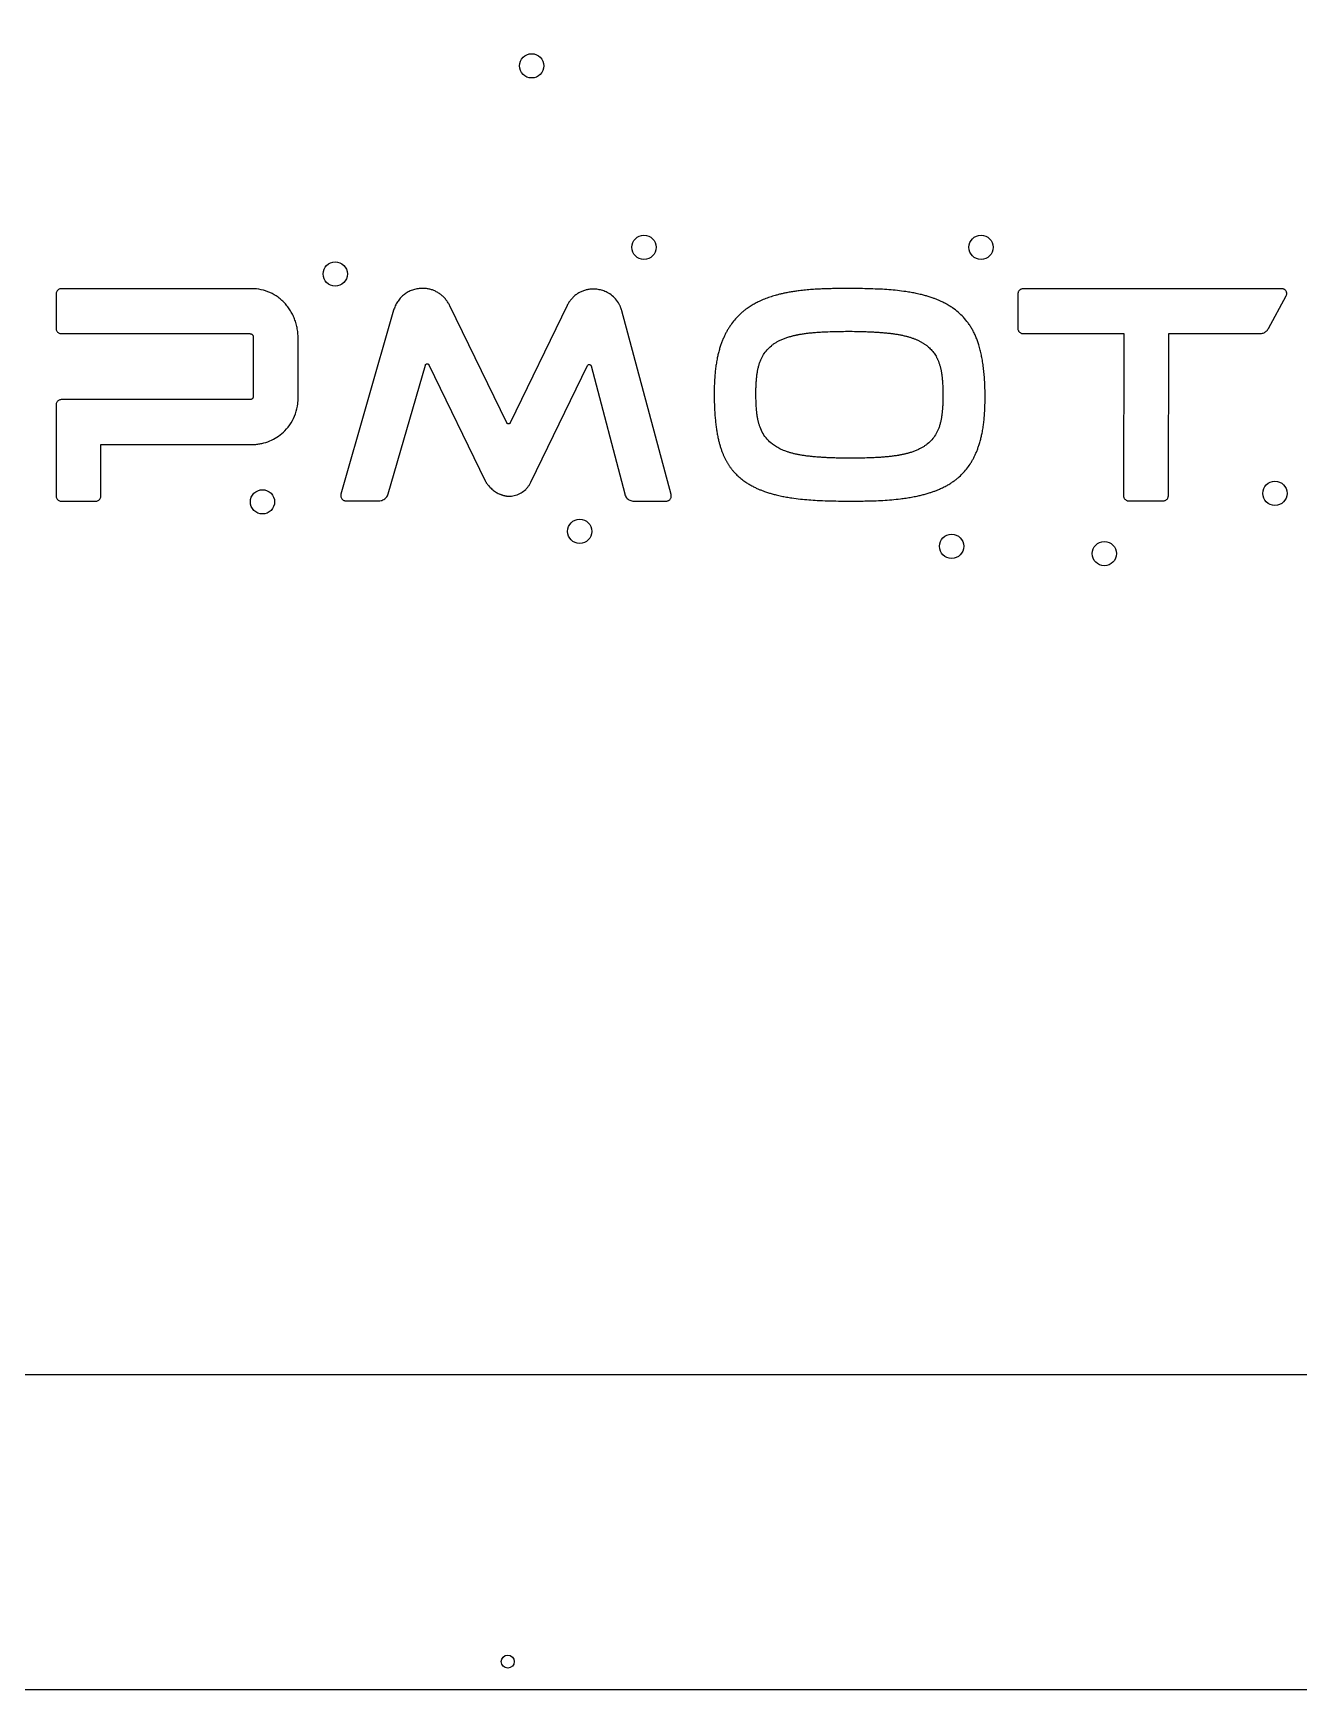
# Model space of a CAD drawing. Header units: millimetres. Extents: x 0 to 1807, y -528 to 906.
# Drawn here: x 335.6 to 648.7, y 0 to 410 of the extents above; entities that cross this region are included whole.
import ezdxf

# ---------------------------------------------------------------- set-up
doc = ezdxf.new("R2010")
doc.units = ezdxf.units.MM
for name, color, linetype in [('BEND_UP_90', 1, 'Continuous'), ('CUT', 7, 'Continuous'), ('CUTOUT_LOGO', 6, 'Continuous'), ('HOLES_D3.2', 3, 'Continuous'), ('MARK_D6_STUDS', 5, 'Continuous')]:
    doc.layers.add(name, color=color, linetype=linetype)

msp = doc.modelspace()

# ---------------------------------------------------------------- linework, layer by layer
at = {"layer": 'BEND_UP_90'}
msp.add_lwpolyline([(78, 828), (828, 828), (828, 78), (78, 78)], close=True, dxfattribs=at)
at = {"layer": 'CUT'}
msp.add_lwpolyline([(78, 906), (828, 906), (828, 826), (906, 826), (906, 80), (828, 80), (828, 0), (78, 0), (78, 80), (0, 80), (0, 826), (78, 826), (78, 906)], close=True, dxfattribs=at)
at = {"layer": 'CUTOUT_LOGO'}
for points in [[(342.173, 346.689), (342.011, 346.631), (341.86, 346.554), (341.722, 346.459), (341.598, 346.348), (341.488, 346.222), (341.395, 346.083), (341.32, 345.931), (341.265, 345.769), (341.231, 345.598), (341.221, 345.447), (341.221, 336.914), (341.231, 336.762), (341.265, 336.592), (341.32, 336.43), (341.395, 336.278), (341.488, 336.138), (341.598, 336.013), (341.722, 335.902), (341.861, 335.807), (342.012, 335.73), (342.173, 335.672), (342.343, 335.636), (342.499, 335.625), (389.234, 335.625), (389.291, 335.623), (389.336, 335.619), (389.38, 335.612), (389.423, 335.603), (389.466, 335.591), (389.508, 335.576), (389.549, 335.559), (389.589, 335.539), (389.628, 335.517), (389.665, 335.493), (389.701, 335.466), (389.74, 335.433), (389.754, 335.42), (389.772, 335.402), (389.789, 335.384), (389.806, 335.365), (389.822, 335.346), (389.838, 335.326), (389.853, 335.305), (389.868, 335.285), (389.882, 335.263), (389.895, 335.242), (389.908, 335.22), (389.921, 335.197), (389.934, 335.17), (389.947, 335.143), (389.959, 335.116), (389.97, 335.088), (389.981, 335.06), (389.991, 335.032), (390, 335.003), (390.008, 334.974), (390.016, 334.945), (390.023, 334.916), (390.025, 334.906), (389.999, 320.095), (389.998, 319.974), (389.988, 319.892), (389.968, 319.814), (389.94, 319.739), (389.904, 319.667), (389.86, 319.6), (389.809, 319.538), (389.752, 319.483), (389.688, 319.434), (389.619, 319.392), (389.544, 319.358), (389.446, 319.326), (389.443, 319.325), (389.427, 319.322), (389.41, 319.318), (389.393, 319.315), (389.376, 319.312), (389.359, 319.31), (389.342, 319.308), (389.325, 319.306), (389.308, 319.305), (389.291, 319.304), (389.273, 319.304), (389.252, 319.303), (342.498, 319.303), (342.341, 319.291), (342.171, 319.254), (342.01, 319.197), (341.859, 319.119), (341.721, 319.024), (341.597, 318.913), (341.487, 318.787), (341.394, 318.647), (341.32, 318.495), (341.264, 318.333), (341.231, 318.162), (341.221, 318.011), (341.221, 295.492), (341.232, 295.332), (341.269, 295.155), (341.328, 294.987), (341.407, 294.831), (341.504, 294.687), (341.619, 294.557), (341.749, 294.443), (341.893, 294.346), (342.05, 294.268), (342.218, 294.21), (342.395, 294.174), (342.553, 294.164), (351.015, 294.164), (351.176, 294.175), (351.353, 294.212), (351.52, 294.271), (351.677, 294.35), (351.821, 294.447), (351.951, 294.562), (352.066, 294.692), (352.163, 294.836), (352.242, 294.993), (352.301, 295.161), (352.337, 295.338), (352.348, 295.498), (352.348, 308.189), (389.65, 308.189), (389.901, 308.191), (390.155, 308.199), (390.409, 308.213), (390.663, 308.232), (390.916, 308.256), (391.168, 308.286), (391.42, 308.322), (391.671, 308.363), (391.921, 308.409), (392.17, 308.46), (392.418, 308.518), (392.669, 308.581), (393.151, 308.721), (393.629, 308.883), (394.098, 309.065), (394.558, 309.268), (395.009, 309.491), (395.448, 309.733), (395.877, 309.995), (396.294, 310.275), (396.698, 310.574), (397.089, 310.891), (397.467, 311.226), (397.831, 311.579), (398.264, 312.041), (398.67, 312.526), (399.048, 313.032), (399.396, 313.557), (399.713, 314.099), (400, 314.658), (400.256, 315.232), (400.479, 315.82), (400.67, 316.42), (400.827, 317.031), (400.951, 317.653), (401.038, 318.274), (401.052, 318.409), (401.065, 318.535), (401.076, 318.662), (401.086, 318.789), (401.095, 318.916), (401.102, 319.042), (401.109, 319.169), (401.114, 319.297), (401.118, 319.424), (401.121, 319.551), (401.122, 319.678), (401.123, 319.803), (401.123, 334.849), (401.108, 335.181), (401.087, 335.505), (401.057, 335.829), (401.02, 336.151), (400.975, 336.473), (400.922, 336.793), (400.862, 337.112), (400.794, 337.429), (400.718, 337.745), (400.635, 338.059), (400.544, 338.371), (400.446, 338.681), (400.343, 338.98), (400.232, 339.277), (400.114, 339.57), (399.989, 339.86), (399.856, 340.147), (399.717, 340.43), (399.57, 340.71), (399.416, 340.986), (399.255, 341.258), (399.088, 341.526), (398.913, 341.79), (398.732, 342.05), (398.55, 342.295), (398.363, 342.535), (398.169, 342.77), (397.969, 342.999), (397.764, 343.223), (397.552, 343.441), (397.335, 343.654), (397.113, 343.861), (396.885, 344.062), (396.651, 344.257), (396.413, 344.447), (396.165, 344.633), (395.687, 344.961), (395.19, 345.266), (394.679, 345.542), (394.155, 345.791), (393.62, 346.012), (393.074, 346.204), (392.519, 346.367), (391.956, 346.501), (391.386, 346.606), (390.809, 346.68), (390.228, 346.724), (389.655, 346.737), (342.499, 346.737), (342.343, 346.725), (342.173, 346.689)], [(481.079, 341.72), (481.04, 341.834), (481, 341.947), (480.958, 342.059), (480.914, 342.171), (480.868, 342.283), (480.821, 342.393), (480.772, 342.503), (480.718, 342.619), (480.545, 342.956), (480.352, 343.287), (480.141, 343.606), (479.914, 343.912), (479.671, 344.205), (479.413, 344.485), (479.139, 344.749), (478.852, 344.999), (478.551, 345.233), (478.237, 345.451), (477.91, 345.651), (477.576, 345.833), (477.309, 345.962), (477.04, 346.08), (476.767, 346.188), (476.49, 346.284), (476.209, 346.37), (475.926, 346.445), (475.64, 346.508), (475.351, 346.56), (475.061, 346.601), (474.768, 346.631), (474.475, 346.649), (474.182, 346.656), (473.956, 346.654), (473.732, 346.644), (473.508, 346.628), (473.285, 346.605), (473.063, 346.575), (472.842, 346.538), (472.622, 346.494), (472.404, 346.444), (472.187, 346.387), (471.972, 346.323), (471.759, 346.253), (471.547, 346.176), (471.339, 346.092), (471.135, 346.002), (470.934, 345.906), (470.736, 345.803), (470.542, 345.694), (470.352, 345.579), (470.165, 345.459), (469.982, 345.332), (469.803, 345.199), (469.629, 345.061), (469.458, 344.917), (469.292, 344.767), (469.13, 344.61), (468.973, 344.449), (468.821, 344.284), (468.675, 344.114), (468.533, 343.94), (468.397, 343.761), (468.267, 343.579), (468.142, 343.392), (468.023, 343.202), (467.91, 343.008), (467.803, 342.811), (467.704, 342.615), (453.599, 313.569), (453.57, 313.516), (453.546, 313.48), (453.518, 313.447), (453.488, 313.417), (453.455, 313.39), (453.42, 313.365), (453.383, 313.345), (453.344, 313.327), (453.304, 313.314), (453.262, 313.304), (453.219, 313.298), (453.172, 313.296), (453.123, 313.298), (453.08, 313.304), (453.037, 313.314), (452.996, 313.328), (452.956, 313.346), (452.918, 313.367), (452.883, 313.392), (452.849, 313.42), (452.819, 313.45), (452.791, 313.484), (452.766, 313.52), (452.737, 313.575), (438.688, 342.497), (438.586, 342.698), (438.477, 342.9), (438.362, 343.098), (438.242, 343.293), (438.116, 343.485), (437.984, 343.673), (437.848, 343.857), (437.706, 344.037), (437.559, 344.213), (437.407, 344.385), (437.25, 344.552), (437.087, 344.716), (436.927, 344.868), (436.762, 345.015), (436.594, 345.157), (436.421, 345.295), (436.245, 345.427), (436.065, 345.554), (435.882, 345.676), (435.695, 345.792), (435.504, 345.903), (435.311, 346.009), (435.114, 346.109), (434.914, 346.203), (434.723, 346.287), (434.53, 346.365), (434.334, 346.436), (434.136, 346.502), (433.937, 346.562), (433.736, 346.616), (433.533, 346.663), (433.329, 346.705), (433.123, 346.74), (432.916, 346.769), (432.709, 346.792), (432.502, 346.808), (432.219, 346.823), (431.931, 346.827), (431.645, 346.821), (431.358, 346.805), (431.073, 346.778), (430.789, 346.74), (430.507, 346.692), (430.226, 346.634), (429.948, 346.566), (429.672, 346.487), (429.399, 346.398), (429.127, 346.298), (428.864, 346.189), (428.607, 346.07), (428.355, 345.942), (428.109, 345.804), (427.868, 345.656), (427.634, 345.499), (427.405, 345.334), (427.184, 345.159), (426.969, 344.976), (426.761, 344.784), (426.56, 344.584), (426.366, 344.375), (426.181, 344.156), (426.006, 343.933), (425.84, 343.704), (425.682, 343.469), (425.534, 343.229), (425.394, 342.983), (425.264, 342.733), (425.143, 342.477), (425.031, 342.218), (424.929, 341.954), (424.837, 341.686), (424.757, 341.422), (411.732, 295.889), (411.7, 295.74), (411.687, 295.569), (411.695, 295.4), (411.725, 295.235), (411.775, 295.077), (411.844, 294.928), (411.932, 294.788), (412.036, 294.659), (412.157, 294.544), (412.294, 294.444), (412.445, 294.361), (412.591, 294.304), (412.642, 294.289), (412.673, 294.281), (412.705, 294.273), (412.737, 294.266), (412.769, 294.26), (412.801, 294.255), (412.834, 294.25), (412.867, 294.247), (412.9, 294.244), (412.933, 294.242), (412.967, 294.241), (412.994, 294.24), (421.134, 294.24), (421.379, 294.254), (421.636, 294.297), (421.885, 294.366), (422.122, 294.462), (422.347, 294.581), (422.558, 294.723), (422.752, 294.887), (422.928, 295.071), (423.084, 295.273), (423.219, 295.493), (423.331, 295.729), (423.41, 295.959), (432.599, 327.82), (432.622, 327.885), (432.644, 327.931), (432.671, 327.974), (432.702, 328.014), (432.736, 328.05), (432.775, 328.082), (432.816, 328.11), (432.86, 328.133), (432.907, 328.152), (432.955, 328.166), (433.005, 328.175), (433.062, 328.179), (433.107, 328.177), (433.15, 328.172), (433.193, 328.162), (433.233, 328.149), (433.273, 328.132), (433.31, 328.111), (433.346, 328.087), (433.379, 328.06), (433.409, 328.029), (433.437, 327.996), (433.462, 327.96), (433.491, 327.907), (447.441, 299.19), (447.497, 299.079), (447.556, 298.968), (447.618, 298.859), (447.682, 298.751), (447.749, 298.645), (447.817, 298.54), (447.888, 298.437), (447.961, 298.335), (448.037, 298.235), (448.115, 298.136), (448.194, 298.039), (448.276, 297.945), (448.457, 297.742), (448.649, 297.543), (448.848, 297.35), (449.053, 297.165), (449.265, 296.988), (449.483, 296.818), (449.706, 296.656), (449.935, 296.502), (450.17, 296.356), (450.41, 296.218), (450.655, 296.089), (450.902, 295.97), (451.015, 295.919), (451.126, 295.871), (451.238, 295.826), (451.351, 295.782), (451.465, 295.741), (451.579, 295.702), (451.695, 295.665), (451.81, 295.631), (451.927, 295.598), (452.044, 295.568), (452.162, 295.54), (452.279, 295.514), (452.379, 295.494), (452.482, 295.475), (452.585, 295.459), (452.688, 295.445), (452.791, 295.434), (452.895, 295.424), (452.999, 295.417), (453.103, 295.413), (453.207, 295.41), (453.311, 295.41), (453.415, 295.413), (453.522, 295.417), (453.877, 295.443), (454.239, 295.492), (454.596, 295.562), (454.947, 295.653), (455.292, 295.765), (455.629, 295.897), (455.957, 296.049), (456.276, 296.221), (456.585, 296.412), (456.882, 296.621), (457.168, 296.849), (457.437, 297.091), (457.572, 297.226), (457.699, 297.36), (457.822, 297.497), (457.941, 297.637), (458.055, 297.781), (458.165, 297.929), (458.271, 298.079), (458.373, 298.233), (458.469, 298.389), (458.562, 298.548), (458.65, 298.71), (458.73, 298.871), (472.71, 327.711), (472.75, 327.783), (472.784, 327.829), (472.822, 327.87), (472.865, 327.906), (472.912, 327.936), (472.962, 327.96), (473.014, 327.979), (473.069, 327.991), (473.124, 327.996), (473.18, 327.995), (473.236, 327.987), (473.301, 327.969), (473.332, 327.957), (473.367, 327.94), (473.399, 327.921), (473.43, 327.899), (473.459, 327.874), (473.486, 327.848), (473.51, 327.819), (473.533, 327.788), (473.552, 327.755), (473.569, 327.721), (473.583, 327.685), (473.599, 327.632), (481.92, 295.949), (481.996, 295.711), (482.105, 295.469), (482.238, 295.243), (482.394, 295.034), (482.571, 294.845), (482.766, 294.676), (482.978, 294.529), (483.206, 294.405), (483.447, 294.306), (483.699, 294.233), (483.961, 294.188), (484.211, 294.174), (492.172, 294.174), (492.323, 294.184), (492.489, 294.218), (492.647, 294.272), (492.795, 294.345), (492.932, 294.435), (493.055, 294.541), (493.165, 294.661), (493.26, 294.795), (493.338, 294.94), (493.397, 295.097), (493.437, 295.261), (493.452, 295.41), (493.454, 295.457), (493.455, 295.49), (493.454, 295.524), (493.453, 295.557), (493.451, 295.591), (493.448, 295.624), (493.444, 295.657), (493.44, 295.69), (493.434, 295.723), (493.428, 295.755), (493.421, 295.788), (493.413, 295.818), (481.214, 341.263), (481.184, 341.375), (481.151, 341.49), (481.116, 341.605), (481.079, 341.72)], [(562.198, 342.554), (561.984, 342.683), (561.769, 342.809), (561.553, 342.932), (561.335, 343.052), (561.115, 343.17), (560.893, 343.284), (560.67, 343.396), (560.447, 343.504), (560.264, 343.59), (560.081, 343.674), (559.897, 343.756), (559.713, 343.837), (559.528, 343.917), (559.342, 343.994), (559.156, 344.07), (558.969, 344.145), (558.781, 344.218), (558.593, 344.289), (558.404, 344.359), (558.214, 344.427), (557.98, 344.508), (557.745, 344.588), (557.51, 344.666), (557.274, 344.742), (557.037, 344.815), (556.8, 344.887), (556.562, 344.957), (556.323, 345.025), (556.084, 345.091), (555.844, 345.155), (555.604, 345.217), (555.363, 345.277), (555.043, 345.353), (554.723, 345.427), (554.402, 345.499), (554.081, 345.568), (553.759, 345.634), (553.437, 345.698), (553.114, 345.759), (552.79, 345.817), (552.467, 345.874), (552.142, 345.927), (551.818, 345.978), (551.492, 346.026), (550.969, 346.1), (550.445, 346.168), (549.921, 346.233), (549.396, 346.294), (548.871, 346.35), (548.345, 346.402), (547.819, 346.45), (547.292, 346.493), (546.766, 346.532), (546.239, 346.567), (545.711, 346.598), (545.184, 346.624), (544.549, 346.652), (543.916, 346.677), (543.283, 346.701), (542.649, 346.723), (542.016, 346.742), (541.382, 346.76), (540.749, 346.776), (540.115, 346.789), (539.481, 346.801), (538.847, 346.811), (538.214, 346.818), (537.581, 346.824), (537.537, 346.824), (537.493, 346.825), (537.448, 346.825), (537.404, 346.825), (537.359, 346.826), (537.315, 346.826), (537.27, 346.826), (537.226, 346.826), (537.181, 346.826), (537.137, 346.825), (537.092, 346.825), (537.047, 346.825), (536.711, 346.821), (536.377, 346.817), (536.042, 346.813), (535.707, 346.808), (535.372, 346.803), (535.037, 346.797), (534.703, 346.791), (534.368, 346.785), (534.033, 346.778), (533.698, 346.771), (533.364, 346.764), (533.029, 346.756), (532.767, 346.749), (532.504, 346.743), (532.241, 346.735), (531.979, 346.727), (531.716, 346.719), (531.453, 346.71), (531.19, 346.701), (530.928, 346.691), (530.665, 346.681), (530.402, 346.67), (530.14, 346.659), (529.877, 346.647), (529.478, 346.628), (529.079, 346.606), (528.68, 346.581), (528.281, 346.554), (527.882, 346.524), (527.484, 346.491), (527.085, 346.456), (526.687, 346.418), (526.289, 346.377), (525.892, 346.334), (525.494, 346.288), (525.098, 346.239), (524.819, 346.204), (524.54, 346.167), (524.261, 346.128), (523.982, 346.087), (523.704, 346.045), (523.426, 346.001), (523.148, 345.955), (522.87, 345.907), (522.593, 345.858), (522.316, 345.808), (522.039, 345.755), (521.762, 345.701), (521.543, 345.657), (521.325, 345.611), (521.106, 345.563), (520.888, 345.515), (520.671, 345.465), (520.454, 345.413), (520.237, 345.36), (520.02, 345.306), (519.804, 345.25), (519.588, 345.193), (519.372, 345.135), (519.157, 345.075), (518.822, 344.979), (518.486, 344.877), (518.151, 344.772), (517.818, 344.661), (517.486, 344.546), (517.157, 344.426), (516.828, 344.302), (516.502, 344.173), (516.177, 344.04), (515.854, 343.902), (515.533, 343.76), (515.214, 343.613), (514.956, 343.49), (514.7, 343.362), (514.446, 343.232), (514.195, 343.097), (513.945, 342.959), (513.697, 342.817), (513.452, 342.672), (513.209, 342.523), (512.967, 342.37), (512.728, 342.214), (512.492, 342.054), (512.258, 341.892), (512.15, 341.814), (512.043, 341.737), (511.938, 341.659), (511.833, 341.58), (511.729, 341.501), (511.625, 341.421), (511.522, 341.34), (511.419, 341.258), (511.317, 341.175), (511.216, 341.092), (511.116, 341.008), (511.014, 340.921), (510.723, 340.668), (510.436, 340.405), (510.156, 340.136), (509.882, 339.86), (509.615, 339.578), (509.355, 339.29), (509.101, 338.996), (508.855, 338.696), (508.615, 338.39), (508.383, 338.078), (508.158, 337.761), (507.943, 337.441), (507.828, 337.265), (507.715, 337.089), (507.605, 336.912), (507.497, 336.733), (507.39, 336.553), (507.286, 336.372), (507.184, 336.19), (507.084, 336.006), (506.986, 335.822), (506.89, 335.636), (506.796, 335.45), (506.704, 335.262), (506.604, 335.052), (506.508, 334.842), (506.413, 334.632), (506.321, 334.42), (506.231, 334.207), (506.143, 333.994), (506.057, 333.779), (505.974, 333.564), (505.893, 333.348), (505.814, 333.131), (505.737, 332.913), (505.663, 332.695), (505.58, 332.443), (505.499, 332.189), (505.42, 331.934), (505.345, 331.679), (505.271, 331.423), (505.201, 331.167), (505.133, 330.909), (505.067, 330.651), (505.005, 330.392), (504.945, 330.133), (504.887, 329.873), (504.832, 329.612), (504.77, 329.297), (504.71, 328.982), (504.654, 328.667), (504.6, 328.351), (504.55, 328.034), (504.502, 327.717), (504.458, 327.4), (504.416, 327.082), (504.378, 326.764), (504.343, 326.446), (504.31, 326.127), (504.281, 325.808), (504.249, 325.429), (504.221, 325.05), (504.194, 324.671), (504.17, 324.292), (504.149, 323.913), (504.13, 323.534), (504.114, 323.155), (504.1, 322.775), (504.089, 322.396), (504.08, 322.016), (504.074, 321.636), (504.07, 321.258), (504.067, 320.874), (504.066, 320.489), (504.067, 320.103), (504.071, 319.718), (504.076, 319.333), (504.084, 318.948), (504.093, 318.563), (504.105, 318.178), (504.119, 317.793), (504.135, 317.408), (504.153, 317.023), (504.173, 316.638), (504.192, 316.305), (504.213, 315.972), (504.236, 315.638), (504.262, 315.305), (504.29, 314.973), (504.319, 314.64), (504.351, 314.307), (504.386, 313.975), (504.422, 313.643), (504.46, 313.311), (504.501, 312.98), (504.543, 312.649), (504.58, 312.377), (504.619, 312.105), (504.66, 311.834), (504.703, 311.563), (504.748, 311.292), (504.795, 311.022), (504.844, 310.752), (504.896, 310.482), (504.949, 310.213), (505.004, 309.944), (505.062, 309.676), (505.121, 309.408), (505.171, 309.192), (505.223, 308.976), (505.276, 308.761), (505.332, 308.546), (505.39, 308.332), (505.45, 308.118), (505.512, 307.905), (505.576, 307.692), (505.642, 307.48), (505.71, 307.269), (505.78, 307.058), (505.852, 306.847), (505.914, 306.672), (505.978, 306.498), (506.044, 306.324), (506.111, 306.152), (506.18, 305.98), (506.251, 305.808), (506.324, 305.637), (506.398, 305.467), (506.474, 305.298), (506.552, 305.13), (506.631, 304.962), (506.712, 304.796), (506.785, 304.648), (506.86, 304.5), (506.937, 304.353), (507.015, 304.207), (507.095, 304.061), (507.177, 303.916), (507.259, 303.773), (507.344, 303.63), (507.429, 303.488), (507.516, 303.346), (507.605, 303.206), (507.696, 303.066), (507.783, 302.934), (507.872, 302.803), (507.963, 302.673), (508.055, 302.545), (508.148, 302.417), (508.243, 302.29), (508.339, 302.165), (508.436, 302.04), (508.535, 301.916), (508.635, 301.794), (508.737, 301.673), (508.841, 301.551), (509.05, 301.315), (509.265, 301.083), (509.485, 300.855), (509.709, 300.632), (509.938, 300.414), (510.171, 300.201), (510.409, 299.993), (510.651, 299.79), (510.897, 299.591), (511.148, 299.398), (511.402, 299.211), (511.659, 299.029), (511.869, 298.886), (512.079, 298.747), (512.291, 298.611), (512.505, 298.477), (512.72, 298.346), (512.938, 298.219), (513.157, 298.094), (513.377, 297.972), (513.6, 297.853), (513.824, 297.737), (514.049, 297.624), (514.275, 297.514), (514.46, 297.427), (514.644, 297.342), (514.829, 297.259), (515.015, 297.177), (515.202, 297.097), (515.389, 297.018), (515.577, 296.942), (515.766, 296.866), (515.955, 296.793), (516.145, 296.721), (516.335, 296.65), (516.526, 296.582), (516.763, 296.499), (516.999, 296.419), (517.236, 296.34), (517.474, 296.264), (517.712, 296.189), (517.952, 296.117), (518.191, 296.046), (518.431, 295.978), (518.672, 295.911), (518.914, 295.847), (519.155, 295.784), (519.398, 295.724), (519.72, 295.647), (520.042, 295.572), (520.365, 295.5), (520.688, 295.431), (521.012, 295.364), (521.336, 295.3), (521.661, 295.238), (521.986, 295.179), (522.311, 295.123), (522.638, 295.069), (522.964, 295.018), (523.291, 294.969), (523.814, 294.896), (524.336, 294.827), (524.86, 294.763), (525.383, 294.703), (525.908, 294.647), (526.432, 294.595), (526.957, 294.547), (527.482, 294.504), (528.008, 294.465), (528.534, 294.43), (529.06, 294.4), (529.587, 294.373), (530.238, 294.345), (530.889, 294.319), (531.54, 294.295), (532.191, 294.274), (532.842, 294.254), (533.493, 294.237), (534.144, 294.222), (534.795, 294.209), (535.446, 294.198), (536.097, 294.189), (536.749, 294.183), (537.399, 294.179), (537.535, 294.178), (537.672, 294.178), (537.808, 294.177), (537.944, 294.177), (538.08, 294.178), (538.216, 294.178), (538.353, 294.179), (538.489, 294.18), (538.625, 294.181), (538.761, 294.182), (538.898, 294.184), (539.032, 294.186), (539.41, 294.19), (539.791, 294.194), (540.172, 294.199), (540.553, 294.204), (540.933, 294.21), (541.314, 294.217), (541.695, 294.224), (542.075, 294.232), (542.456, 294.241), (542.837, 294.25), (543.217, 294.26), (543.6, 294.27), (544.148, 294.289), (544.696, 294.311), (545.245, 294.337), (545.793, 294.368), (546.341, 294.402), (546.888, 294.441), (547.436, 294.484), (547.982, 294.53), (548.529, 294.581), (549.075, 294.636), (549.621, 294.695), (550.167, 294.758), (550.51, 294.8), (550.852, 294.845), (551.195, 294.892), (551.537, 294.942), (551.878, 294.995), (552.219, 295.05), (552.56, 295.107), (552.9, 295.167), (553.24, 295.229), (553.579, 295.294), (553.918, 295.362), (554.257, 295.432), (554.511, 295.486), (554.765, 295.543), (555.019, 295.602), (555.272, 295.662), (555.524, 295.725), (555.776, 295.789), (556.027, 295.856), (556.278, 295.924), (556.529, 295.994), (556.778, 296.067), (557.028, 296.141), (557.277, 296.217), (557.475, 296.28), (557.673, 296.344), (557.869, 296.409), (558.066, 296.476), (558.262, 296.545), (558.457, 296.615), (558.652, 296.687), (558.846, 296.761), (559.039, 296.836), (559.232, 296.912), (559.425, 296.99), (559.616, 297.07), (559.849, 297.169), (560.083, 297.271), (560.315, 297.377), (560.546, 297.486), (560.775, 297.597), (561.003, 297.712), (561.229, 297.829), (561.454, 297.95), (561.677, 298.073), (561.899, 298.199), (562.119, 298.328), (562.337, 298.459), (562.519, 298.573), (562.7, 298.688), (562.879, 298.806), (563.057, 298.926), (563.233, 299.049), (563.407, 299.174), (563.58, 299.301), (563.751, 299.431), (563.92, 299.563), (564.087, 299.697), (564.253, 299.834), (564.418, 299.973), (564.699, 300.22), (564.976, 300.474), (565.247, 300.735), (565.511, 301.002), (565.768, 301.276), (566.019, 301.555), (566.263, 301.841), (566.5, 302.132), (566.731, 302.429), (566.954, 302.731), (567.17, 303.039), (567.377, 303.35), (567.487, 303.521), (567.595, 303.692), (567.701, 303.864), (567.805, 304.038), (567.906, 304.213), (568.006, 304.389), (568.104, 304.566), (568.2, 304.744), (568.294, 304.923), (568.385, 305.104), (568.475, 305.285), (568.563, 305.468), (568.658, 305.673), (568.75, 305.878), (568.841, 306.084), (568.929, 306.291), (569.016, 306.499), (569.1, 306.707), (569.181, 306.917), (569.261, 307.128), (569.338, 307.339), (569.414, 307.551), (569.486, 307.764), (569.557, 307.977), (569.637, 308.227), (569.715, 308.478), (569.791, 308.73), (569.863, 308.983), (569.934, 309.236), (570.002, 309.49), (570.067, 309.745), (570.129, 310), (570.189, 310.256), (570.247, 310.513), (570.302, 310.77), (570.354, 311.028), (570.415, 311.347), (570.473, 311.666), (570.528, 311.985), (570.58, 312.305), (570.629, 312.625), (570.675, 312.946), (570.718, 313.267), (570.758, 313.588), (570.796, 313.91), (570.83, 314.232), (570.861, 314.555), (570.889, 314.877), (570.921, 315.271), (570.949, 315.665), (570.976, 316.059), (570.999, 316.453), (571.02, 316.847), (571.038, 317.241), (571.054, 317.636), (571.067, 318.03), (571.078, 318.425), (571.086, 318.819), (571.091, 319.214), (571.094, 319.608), (571.095, 320.021), (571.094, 320.435), (571.091, 320.849), (571.084, 321.262), (571.075, 321.676), (571.064, 322.09), (571.05, 322.504), (571.033, 322.917), (571.014, 323.331), (570.992, 323.744), (570.968, 324.157), (570.941, 324.571), (570.914, 324.945), (570.884, 325.321), (570.851, 325.695), (570.815, 326.07), (570.776, 326.444), (570.734, 326.818), (570.689, 327.191), (570.641, 327.565), (570.59, 327.937), (570.536, 328.31), (570.479, 328.682), (570.419, 329.053), (570.365, 329.37), (570.308, 329.688), (570.247, 330.006), (570.183, 330.322), (570.116, 330.638), (570.045, 330.953), (569.972, 331.267), (569.894, 331.581), (569.814, 331.894), (569.73, 332.206), (569.643, 332.517), (569.553, 332.828), (569.474, 333.087), (569.391, 333.345), (569.304, 333.602), (569.215, 333.858), (569.121, 334.112), (569.024, 334.365), (568.923, 334.617), (568.819, 334.867), (568.712, 335.116), (568.601, 335.364), (568.486, 335.609), (568.367, 335.855), (568.259, 336.069), (568.148, 336.28), (568.035, 336.49), (567.918, 336.697), (567.798, 336.904), (567.675, 337.108), (567.549, 337.31), (567.42, 337.511), (567.288, 337.709), (567.153, 337.906), (567.015, 338.101), (566.874, 338.294), (566.606, 338.649), (566.325, 338.999), (566.035, 339.34), (565.736, 339.673), (565.428, 339.998), (565.111, 340.313), (564.785, 340.62), (564.45, 340.917), (564.107, 341.205), (563.757, 341.484), (563.398, 341.752), (563.034, 342.009), (562.827, 342.15), (562.619, 342.287), (562.409, 342.422), (562.198, 342.554)], [(579.272, 336.526), (579.322, 336.398), (579.384, 336.278), (579.459, 336.165), (579.544, 336.06), (579.641, 335.965), (579.747, 335.879), (579.863, 335.805), (579.987, 335.742), (580.104, 335.698), (580.15, 335.684), (580.183, 335.675), (580.216, 335.667), (580.249, 335.66), (580.282, 335.653), (580.316, 335.648), (580.349, 335.643), (580.383, 335.639), (580.416, 335.636), (580.45, 335.634), (580.483, 335.633), (580.513, 335.632), (605.436, 335.632), (605.342, 295.537), (605.348, 295.413), (605.371, 295.27), (605.409, 295.133), (605.461, 295.002), (605.526, 294.877), (605.604, 294.761), (605.694, 294.654), (605.796, 294.557), (605.908, 294.471), (606.03, 294.396), (606.16, 294.335), (606.285, 294.293), (606.331, 294.281), (606.36, 294.275), (606.389, 294.268), (606.419, 294.263), (606.448, 294.258), (606.477, 294.254), (606.506, 294.25), (606.536, 294.247), (606.565, 294.245), (606.594, 294.244), (606.623, 294.243), (606.649, 294.242), (615.162, 294.242), (615.284, 294.249), (615.421, 294.271), (615.554, 294.308), (615.681, 294.357), (615.801, 294.42), (615.915, 294.494), (616.019, 294.58), (616.115, 294.676), (616.2, 294.782), (616.275, 294.898), (616.338, 295.022), (616.382, 295.14), (616.396, 295.187), (616.405, 295.219), (616.413, 295.252), (616.42, 295.285), (616.426, 295.318), (616.432, 295.351), (616.437, 295.384), (616.44, 295.418), (616.443, 295.452), (616.446, 295.486), (616.447, 295.52), (616.447, 295.548), (616.55, 335.632), (639.098, 335.632), (639.3, 335.642), (639.514, 335.671), (639.723, 335.719), (639.926, 335.786), (640.121, 335.869), (640.307, 335.969), (640.485, 336.085), (640.651, 336.217), (640.806, 336.363), (640.948, 336.524), (641.076, 336.698), (641.181, 336.871), (645.597, 345.008), (645.652, 345.129), (645.695, 345.271), (645.72, 345.416), (645.727, 345.561), (645.716, 345.704), (645.689, 345.844), (645.644, 345.981), (645.584, 346.111), (645.507, 346.234), (645.415, 346.348), (645.308, 346.451), (645.199, 346.532), (645.14, 346.569), (645.089, 346.597), (645.038, 346.622), (644.986, 346.645), (644.932, 346.665), (644.878, 346.683), (644.823, 346.698), (644.767, 346.71), (644.71, 346.719), (644.653, 346.726), (644.596, 346.73), (644.549, 346.73), (580.499, 346.73), (580.377, 346.724), (580.239, 346.702), (580.106, 346.666), (579.978, 346.616), (579.857, 346.554), (579.744, 346.479), (579.638, 346.394), (579.542, 346.298), (579.456, 346.191), (579.381, 346.076), (579.317, 345.951), (579.272, 345.833), (579.258, 345.786), (579.249, 345.754), (579.241, 345.721), (579.234, 345.688), (579.227, 345.655), (579.222, 345.622), (579.217, 345.588), (579.213, 345.555), (579.21, 345.521), (579.208, 345.487), (579.207, 345.453), (579.206, 345.424), (579.206, 336.917), (579.213, 336.796), (579.235, 336.658), (579.272, 336.526)], [(560.018, 313.48), (559.962, 313.276), (559.904, 313.073), (559.841, 312.87), (559.775, 312.669), (559.705, 312.47), (559.632, 312.271), (559.555, 312.074), (559.476, 311.881), (559.324, 311.54), (559.16, 311.209), (558.983, 310.885), (558.794, 310.57), (558.592, 310.262), (558.378, 309.963), (558.152, 309.673), (557.915, 309.392), (557.666, 309.12), (557.406, 308.859), (557.136, 308.607), (556.851, 308.364), (556.714, 308.253), (556.572, 308.143), (556.428, 308.035), (556.282, 307.93), (556.134, 307.828), (555.984, 307.728), (555.833, 307.631), (555.68, 307.537), (555.525, 307.446), (555.368, 307.357), (555.21, 307.271), (555.048, 307.188), (554.847, 307.086), (554.644, 306.989), (554.441, 306.894), (554.236, 306.803), (554.03, 306.715), (553.822, 306.63), (553.613, 306.549), (553.403, 306.47), (553.192, 306.395), (552.979, 306.323), (552.766, 306.255), (552.549, 306.189), (552.42, 306.151), (552.289, 306.114), (552.158, 306.077), (552.027, 306.041), (551.896, 306.006), (551.764, 305.971), (551.632, 305.938), (551.501, 305.905), (551.369, 305.873), (551.236, 305.841), (551.104, 305.811), (550.97, 305.781), (550.836, 305.751), (550.703, 305.722), (550.569, 305.694), (550.435, 305.666), (550.302, 305.639), (550.168, 305.612), (550.034, 305.586), (549.899, 305.56), (549.765, 305.536), (549.631, 305.511), (549.496, 305.488), (549.363, 305.465), (549.119, 305.425), (548.874, 305.388), (548.629, 305.351), (548.384, 305.317), (548.138, 305.285), (547.893, 305.254), (547.647, 305.225), (547.4, 305.198), (547.154, 305.173), (546.907, 305.15), (546.66, 305.128), (546.41, 305.108), (546.105, 305.083), (545.802, 305.059), (545.498, 305.036), (545.195, 305.015), (544.892, 304.995), (544.588, 304.976), (544.284, 304.958), (543.981, 304.941), (543.677, 304.926), (543.373, 304.912), (543.069, 304.899), (542.766, 304.887), (542.294, 304.872), (541.822, 304.858), (541.349, 304.845), (540.876, 304.834), (540.403, 304.825), (539.93, 304.816), (539.457, 304.809), (538.984, 304.804), (538.511, 304.8), (538.038, 304.798), (537.565, 304.797), (537.093, 304.797), (537.019, 304.798), (536.944, 304.798), (536.869, 304.799), (536.793, 304.799), (536.718, 304.8), (536.643, 304.801), (536.567, 304.802), (536.492, 304.802), (536.417, 304.803), (536.341, 304.804), (536.266, 304.805), (536.192, 304.807), (535.868, 304.813), (535.544, 304.82), (535.22, 304.827), (534.896, 304.835), (534.572, 304.844), (534.247, 304.853), (533.923, 304.863), (533.599, 304.874), (533.275, 304.885), (532.951, 304.897), (532.627, 304.909), (532.304, 304.922), (532.044, 304.934), (531.783, 304.946), (531.522, 304.96), (531.261, 304.974), (531.001, 304.99), (530.74, 305.006), (530.479, 305.023), (530.218, 305.041), (529.958, 305.06), (529.697, 305.08), (529.437, 305.1), (529.175, 305.122), (528.956, 305.14), (528.738, 305.159), (528.52, 305.179), (528.303, 305.2), (528.085, 305.222), (527.868, 305.245), (527.65, 305.27), (527.433, 305.295), (527.216, 305.321), (526.999, 305.349), (526.782, 305.377), (526.566, 305.407), (526.348, 305.438), (526.131, 305.47), (525.914, 305.504), (525.697, 305.539), (525.481, 305.576), (525.265, 305.615), (525.049, 305.655), (524.833, 305.696), (524.618, 305.739), (524.403, 305.784), (524.188, 305.83), (523.976, 305.877), (523.793, 305.92), (523.611, 305.965), (523.429, 306.011), (523.247, 306.06), (523.066, 306.11), (522.886, 306.162), (522.706, 306.216), (522.526, 306.272), (522.347, 306.329), (522.169, 306.388), (521.991, 306.45), (521.814, 306.512), (521.509, 306.624), (521.212, 306.741), (520.919, 306.866), (520.629, 306.999), (520.343, 307.138), (520.061, 307.286), (519.782, 307.44), (519.508, 307.602), (519.238, 307.771), (518.972, 307.948), (518.711, 308.131), (518.459, 308.318), (518.118, 308.594), (517.792, 308.884), (517.48, 309.189), (517.184, 309.507), (516.904, 309.839), (516.639, 310.183), (516.391, 310.54), (516.16, 310.907), (515.946, 311.286), (515.75, 311.675), (515.572, 312.073), (515.41, 312.488), (515.353, 312.647), (515.297, 312.811), (515.242, 312.976), (515.19, 313.141), (515.14, 313.307), (515.092, 313.474), (515.047, 313.642), (515.003, 313.81), (514.962, 313.978), (514.923, 314.147), (514.887, 314.317), (514.852, 314.489), (514.832, 314.592), (514.812, 314.696), (514.793, 314.8), (514.775, 314.904), (514.757, 315.008), (514.74, 315.112), (514.724, 315.216), (514.708, 315.321), (514.693, 315.425), (514.679, 315.529), (514.665, 315.634), (514.651, 315.739), (514.636, 315.866), (514.621, 315.993), (514.607, 316.12), (514.594, 316.247), (514.581, 316.375), (514.568, 316.502), (514.557, 316.63), (514.545, 316.758), (514.535, 316.885), (514.525, 317.013), (514.515, 317.141), (514.507, 317.268), (514.487, 317.581), (514.469, 317.895), (514.453, 318.209), (514.439, 318.523), (514.426, 318.837), (514.416, 319.151), (514.407, 319.465), (514.4, 319.779), (514.394, 320.093), (514.391, 320.407), (514.389, 320.721), (514.389, 321.036), (514.391, 321.303), (514.394, 321.569), (514.399, 321.835), (514.405, 322.102), (514.414, 322.368), (514.425, 322.634), (514.437, 322.9), (514.451, 323.166), (514.467, 323.431), (514.485, 323.697), (514.504, 323.963), (514.526, 324.228), (514.544, 324.436), (514.564, 324.642), (514.585, 324.849), (514.608, 325.055), (514.633, 325.261), (514.66, 325.466), (514.689, 325.672), (514.719, 325.877), (514.751, 326.082), (514.784, 326.287), (514.82, 326.491), (514.857, 326.693), (514.898, 326.902), (514.943, 327.11), (514.991, 327.316), (515.043, 327.521), (515.099, 327.726), (515.158, 327.929), (515.221, 328.132), (515.288, 328.333), (515.358, 328.533), (515.432, 328.732), (515.509, 328.93), (515.589, 329.122), (515.741, 329.464), (515.904, 329.795), (516.081, 330.119), (516.27, 330.435), (516.472, 330.742), (516.685, 331.042), (516.911, 331.332), (517.148, 331.613), (517.396, 331.885), (517.655, 332.147), (517.926, 332.399), (518.209, 332.642), (518.346, 332.753), (518.489, 332.864), (518.633, 332.972), (518.78, 333.077), (518.929, 333.18), (519.079, 333.28), (519.231, 333.378), (519.385, 333.472), (519.541, 333.564), (519.699, 333.653), (519.858, 333.739), (520.02, 333.823), (520.221, 333.924), (520.423, 334.021), (520.626, 334.115), (520.83, 334.206), (521.036, 334.294), (521.243, 334.378), (521.451, 334.46), (521.66, 334.538), (521.871, 334.612), (522.083, 334.684), (522.296, 334.752), (522.512, 334.818), (522.64, 334.855), (522.769, 334.892), (522.899, 334.928), (523.029, 334.964), (523.159, 334.999), (523.289, 335.033), (523.419, 335.066), (523.55, 335.098), (523.68, 335.13), (523.811, 335.161), (523.942, 335.191), (524.075, 335.221), (524.207, 335.25), (524.338, 335.278), (524.47, 335.306), (524.602, 335.333), (524.735, 335.36), (524.867, 335.387), (524.999, 335.412), (525.132, 335.437), (525.265, 335.462), (525.397, 335.486), (525.53, 335.51), (525.662, 335.532), (525.902, 335.572), (526.143, 335.609), (526.384, 335.645), (526.626, 335.679), (526.868, 335.712), (527.11, 335.742), (527.352, 335.771), (527.595, 335.799), (527.837, 335.824), (528.08, 335.848), (528.323, 335.87), (528.569, 335.891), (528.873, 335.916), (529.174, 335.94), (529.475, 335.963), (529.777, 335.985), (530.079, 336.006), (530.38, 336.025), (530.682, 336.043), (530.984, 336.06), (531.286, 336.075), (531.588, 336.09), (531.89, 336.103), (532.191, 336.115), (532.741, 336.133), (533.291, 336.149), (533.841, 336.163), (534.392, 336.175), (534.942, 336.185), (535.493, 336.193), (536.043, 336.2), (536.594, 336.204), (537.144, 336.206), (537.695, 336.207), (538.245, 336.205), (538.793, 336.202), (539.112, 336.195), (539.436, 336.188), (539.76, 336.181), (540.083, 336.173), (540.407, 336.164), (540.73, 336.154), (541.054, 336.144), (541.378, 336.133), (541.701, 336.122), (542.025, 336.11), (542.348, 336.097), (542.67, 336.084), (542.932, 336.072), (543.194, 336.059), (543.456, 336.045), (543.718, 336.03), (543.98, 336.014), (544.241, 335.998), (544.503, 335.981), (544.765, 335.963), (545.027, 335.944), (545.288, 335.924), (545.55, 335.903), (545.812, 335.881), (546.035, 335.863), (546.255, 335.844), (546.476, 335.824), (546.696, 335.803), (546.916, 335.781), (547.136, 335.757), (547.356, 335.733), (547.576, 335.708), (547.795, 335.681), (548.015, 335.654), (548.234, 335.625), (548.453, 335.596), (548.674, 335.565), (548.894, 335.532), (549.114, 335.498), (549.333, 335.463), (549.552, 335.426), (549.771, 335.387), (549.99, 335.347), (550.208, 335.306), (550.426, 335.262), (550.644, 335.218), (550.861, 335.171), (551.077, 335.124), (551.261, 335.081), (551.446, 335.036), (551.63, 334.989), (551.814, 334.941), (551.997, 334.89), (552.18, 334.838), (552.362, 334.784), (552.544, 334.728), (552.725, 334.671), (552.906, 334.611), (553.086, 334.55), (553.266, 334.487), (553.42, 334.432), (553.571, 334.375), (553.721, 334.317), (553.871, 334.257), (554.02, 334.196), (554.168, 334.132), (554.315, 334.067), (554.462, 333.999), (554.607, 333.931), (554.752, 333.86), (554.896, 333.787), (555.038, 333.713), (555.18, 333.637), (555.321, 333.559), (555.461, 333.479), (555.599, 333.397), (555.736, 333.313), (555.872, 333.227), (556.007, 333.139), (556.141, 333.05), (556.273, 332.958), (556.404, 332.865), (556.534, 332.77), (556.659, 332.676), (556.891, 332.49), (557.115, 332.298), (557.333, 332.099), (557.543, 331.894), (557.747, 331.681), (557.943, 331.462), (558.132, 331.237), (558.314, 331.005), (558.488, 330.768), (558.654, 330.524), (558.812, 330.275), (558.963, 330.019), (559.032, 329.894), (559.101, 329.766), (559.168, 329.637), (559.233, 329.507), (559.296, 329.375), (559.357, 329.243), (559.416, 329.11), (559.472, 328.976), (559.527, 328.842), (559.58, 328.706), (559.631, 328.57), (559.681, 328.431), (559.738, 328.267), (559.792, 328.103), (559.845, 327.938), (559.895, 327.773), (559.943, 327.607), (559.989, 327.44), (560.034, 327.273), (560.076, 327.105), (560.116, 326.937), (560.154, 326.769), (560.189, 326.599), (560.223, 326.428), (560.242, 326.328), (560.261, 326.227), (560.279, 326.127), (560.296, 326.025), (560.313, 325.924), (560.33, 325.823), (560.345, 325.722), (560.36, 325.62), (560.375, 325.519), (560.388, 325.417), (560.402, 325.316), (560.414, 325.214), (560.429, 325.09), (560.443, 324.966), (560.457, 324.842), (560.47, 324.718), (560.482, 324.594), (560.494, 324.469), (560.505, 324.345), (560.516, 324.221), (560.526, 324.096), (560.536, 323.972), (560.545, 323.847), (560.553, 323.723), (560.572, 323.412), (560.59, 323.101), (560.606, 322.79), (560.62, 322.479), (560.632, 322.168), (560.643, 321.856), (560.651, 321.545), (560.658, 321.233), (560.664, 320.922), (560.667, 320.61), (560.669, 320.299), (560.669, 319.987), (560.668, 319.719), (560.665, 319.453), (560.66, 319.186), (560.654, 318.92), (560.645, 318.653), (560.635, 318.387), (560.622, 318.12), (560.608, 317.854), (560.593, 317.588), (560.575, 317.322), (560.555, 317.056), (560.534, 316.79), (560.516, 316.581), (560.496, 316.373), (560.475, 316.166), (560.451, 315.958), (560.426, 315.751), (560.399, 315.544), (560.371, 315.337), (560.341, 315.13), (560.309, 314.924), (560.275, 314.718), (560.239, 314.512), (560.202, 314.308), (560.161, 314.099), (560.117, 313.891), (560.069, 313.685), (560.018, 313.48)]]:
    msp.add_lwpolyline(points, close=True, dxfattribs=at)
at = {"layer": 'HOLES_D3.2'}
msp.add_circle((453, 7), 1.6, dxfattribs=at)
at = {"layer": 'MARK_D6_STUDS'}
for centre in [(458.9, 401.9), (486.7, 357), (570.1, 357), (410.3, 350.4), (392.3, 294), (642.8, 296.1), (470.8, 286.7), (562.8, 283), (600.6, 281.2)]:
    msp.add_circle(centre, 3, dxfattribs=at)

doc.saveas('drawing.dxf')
